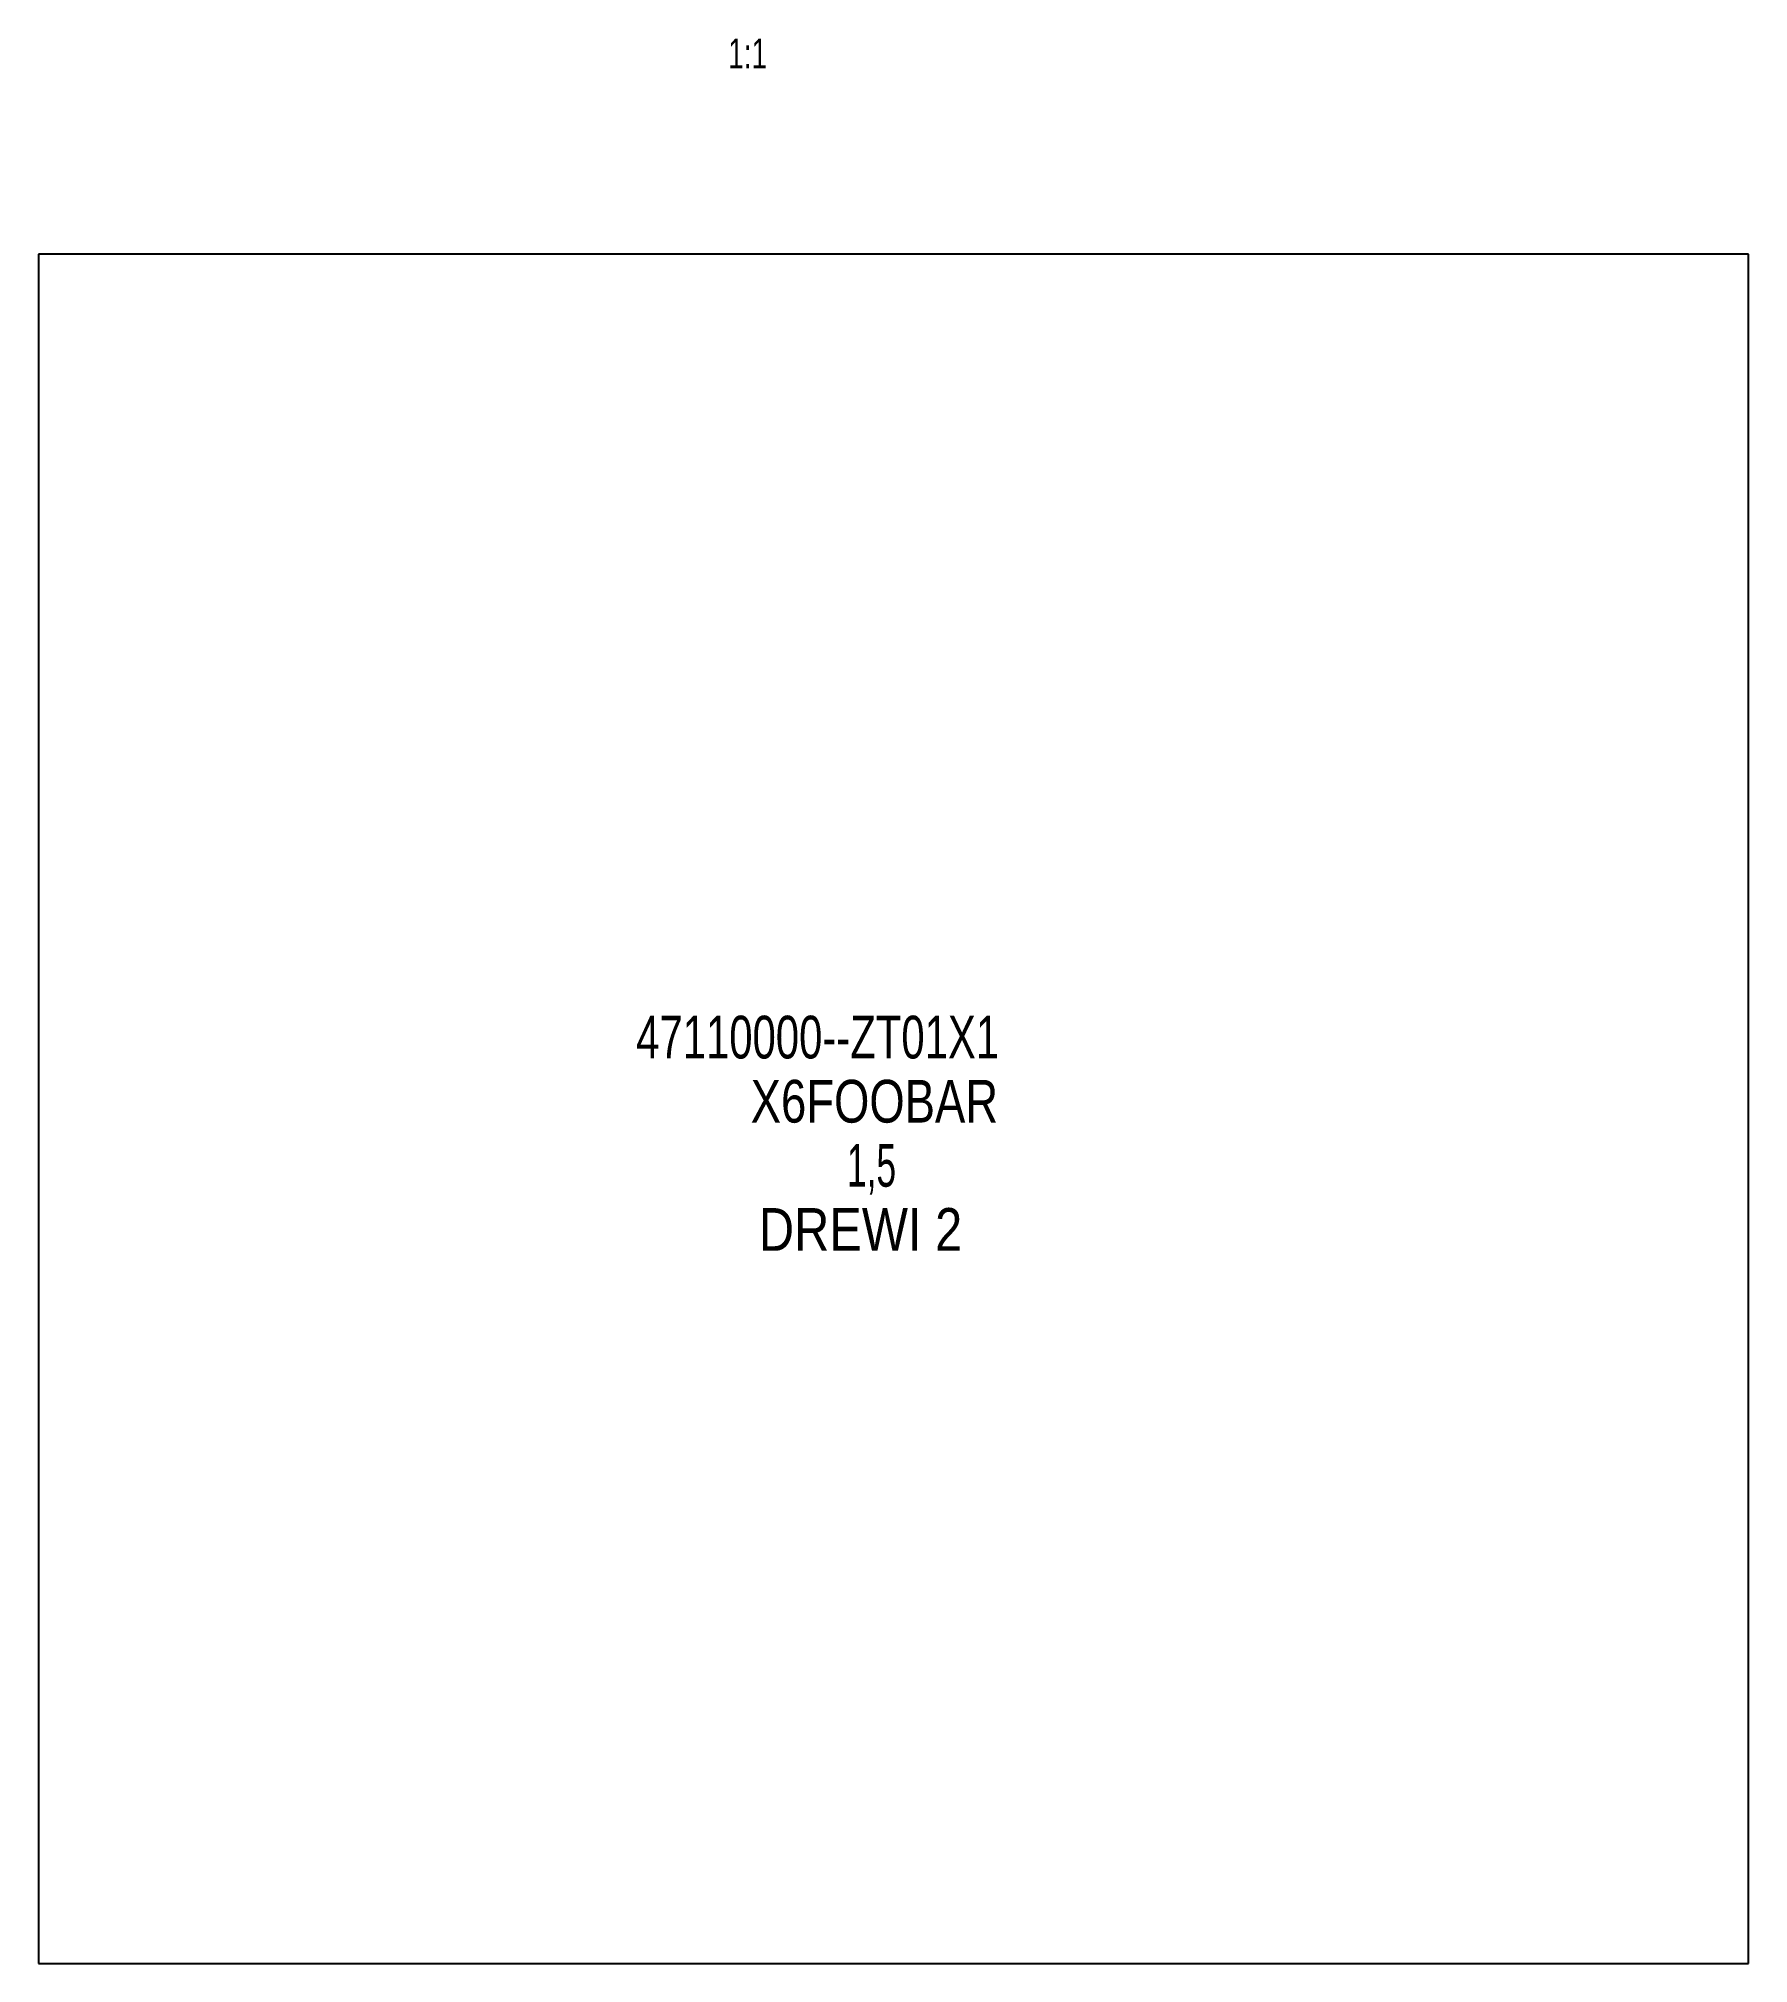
# Model space of a CAD drawing. Extents: x 100 to 300, y 100 to 325.
import ezdxf

# ---------------------------------------------------------------- set-up
doc = ezdxf.new("R2010")
doc.units = 0
doc.header["$LTSCALE"] = 65.395
doc.layers.get('0').update_dxf_attribs({"linetype": 'CONTINUOUS'})
doc.styles.get("Standard").update_dxf_attribs({"font": 'txt', "width": 0.7})

# ---------------------------------------------------------------- blocks, each defined once
blk = doc.blocks.new('ABWICKLUNGSINFO_CDB_BL0', base_point=(199.19, 197.13))
at = {"color": 2, "linetype": 'CONTINUOUS'}
for s, width, p in [('47110000--ZT01X1', 0.732143, (169.9, 205.88)), ('X6FOOBAR', 0.794643, (183.3, 198.38)), ('1,5', 0.619048, (194.55, 190.88)), ('DREWI 2', 0.853741, (184.25, 183.38))]:
    blk.add_text(s, height=5, dxfattribs=dict(at, width=width)).set_placement(p)

msp = doc.modelspace()

# ---------------------------------------------------------------- linework, layer by layer
at = {"color": 7, "linetype": 'CONTINUOUS'}
for p, q in [((100, 300), (100, 100)), ((300, 300), (100, 300)), ((300, 100), (300, 300)), ((100, 100), (300, 100))]:
    msp.add_line(p, q, dxfattribs=at)

# ---------------------------------------------------------------- block references
at = {"color": 2, "linetype": 'CONTINUOUS'}
msp.add_blockref('ABWICKLUNGSINFO_CDB_BL0', (199.19, 197.13), dxfattribs=at)

# ---------------------------------------------------------------- texts
at = {"color": 2, "linetype": 'CONTINUOUS', "insert": (180.66, 325.21), "char_height": 3.5, "width": 8.875, "attachment_point": 1}
msp.add_mtext('1:1', dxfattribs=at)

doc.saveas('drawing.dxf')
